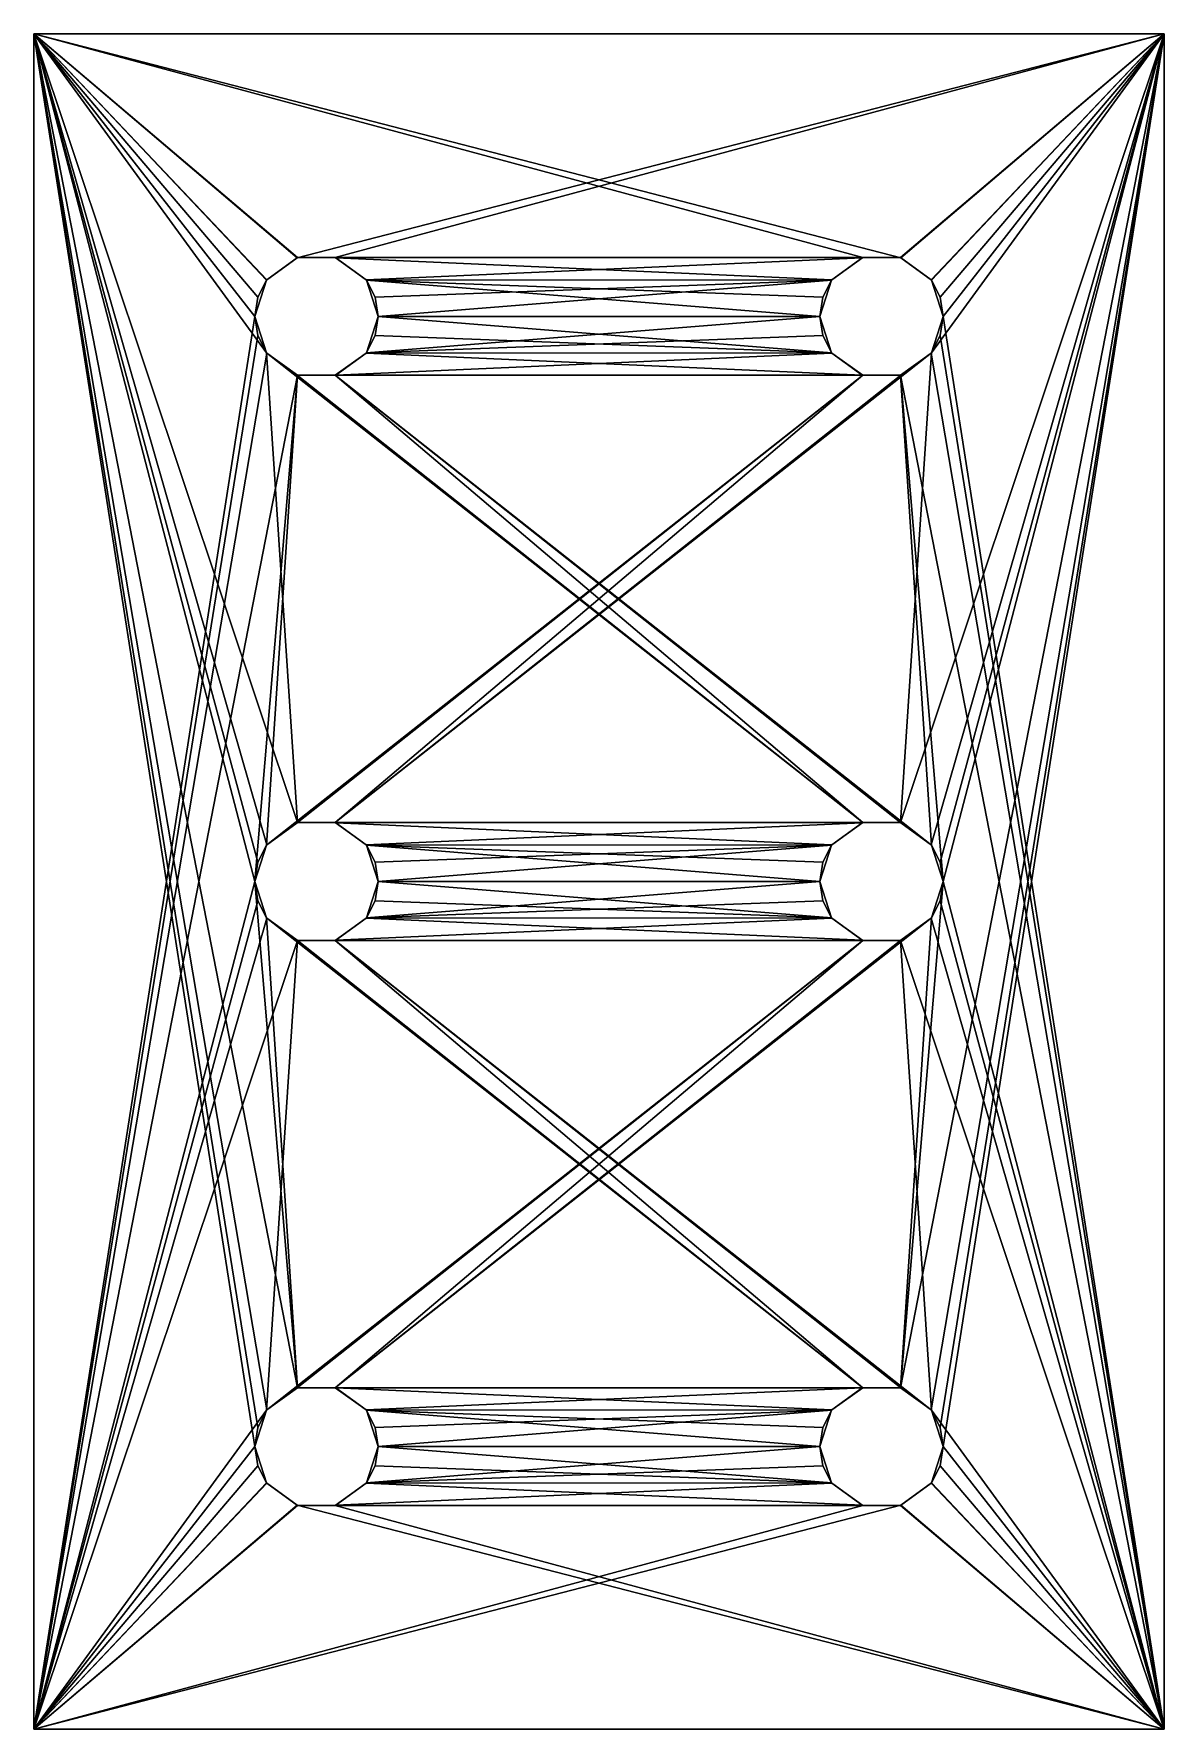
# Model space of a CAD drawing. Header units: inches. Extents: x -1.5 to 1.5, y 0 to 4.5.
import ezdxf

# ---------------------------------------------------------------- set-up
doc = ezdxf.new("R2010")
doc.units = ezdxf.units.IN
doc.header["$LTSCALE"] = 65.185185
doc.header["$MEASUREMENT"] = 0
for name, color, linetype in [('1', 7, 'CONTINUOUS'), ('10', 7, 'CONTINUOUS'), ('11', 7, 'CONTINUOUS'), ('12', 7, 'CONTINUOUS'), ('13', 7, 'CONTINUOUS'), ('14', 7, 'CONTINUOUS'), ('15', 7, 'CONTINUOUS'), ('16', 7, 'CONTINUOUS'), ('17', 7, 'CONTINUOUS'), ('18', 7, 'CONTINUOUS'), ('2', 7, 'CONTINUOUS'), ('3', 7, 'CONTINUOUS'), ('4', 7, 'CONTINUOUS'), ('5', 7, 'CONTINUOUS'), ('6', 7, 'CONTINUOUS'), ('7', 7, 'CONTINUOUS'), ('8', 7, 'CONTINUOUS'), ('9', 7, 'CONTINUOUS')]:
    doc.layers.add(name, color=color, linetype=linetype)

msp = doc.modelspace()

# ---------------------------------------------------------------- linework, layer by layer
at = {"layer": '1', "color": 7, "linetype": 'CONTINUOUS', "true_color": 0xbfbfbf}
for points in [[(1.5, 4.5), (-1.5, 4.5), (1.5, 4.5, 0.25), (1.5, 4.5)], [(1.5, 4.5, 0.25), (-1.5, 4.5), (-1.5, 4.5, 0.25), (1.5, 4.5, 0.25)]]:
    msp.add_3dface(points, dxfattribs=at)
at = {"layer": '10', "color": 7, "linetype": 'CONTINUOUS', "true_color": 0xbfbfbf}
for points in [[(-0.8821, 0.8472), (-0.8011, 0.9058, 0.25), (-0.8825, 0.8466, 0.25), (-0.8821, 0.8472)], [(-0.8821, 0.8472), (-0.7999, 0.9062), (-0.8011, 0.9058, 0.25), (-0.8821, 0.8472)], [(-0.7999, 0.9062), (-0.7001, 0.9062, 0.25), (-0.8011, 0.9058, 0.25), (-0.7999, 0.9062)], [(-0.7999, 0.9062), (-0.6989, 0.9058), (-0.7001, 0.9062, 0.25), (-0.7999, 0.9062)], [(-0.6989, 0.9058), (-0.6179, 0.8472, 0.25), (-0.7001, 0.9062, 0.25), (-0.6989, 0.9058)], [(-0.6989, 0.9058), (-0.6175, 0.8466), (-0.6179, 0.8472, 0.25), (-0.6989, 0.9058)], [(-0.9058, 0.801), (-0.8825, 0.8466, 0.25), (-0.914, 0.75, 0.25), (-0.9058, 0.801)], [(-0.9058, 0.801), (-0.8821, 0.8472), (-0.8825, 0.8466, 0.25), (-0.9058, 0.801)], [(-0.6175, 0.8466), (-0.5942, 0.801, 0.25), (-0.6179, 0.8472, 0.25), (-0.6175, 0.8466)], [(-0.6175, 0.8466), (-0.586, 0.75), (-0.5942, 0.801, 0.25), (-0.6175, 0.8466)], [(-0.914, 0.75), (-0.9058, 0.801), (-0.914, 0.75, 0.25), (-0.914, 0.75)], [(-0.586, 0.75), (-0.586, 0.75, 0.25), (-0.5942, 0.801, 0.25), (-0.586, 0.75)]]:
    msp.add_3dface(points, dxfattribs=at)
at = {"layer": '11', "color": 7, "linetype": 'CONTINUOUS', "true_color": 0xbfbfbf}
for points in [[(-0.8825, 0.6534), (-0.914, 0.75), (-0.9058, 0.699, 0.25), (-0.8825, 0.6534)], [(-0.914, 0.75), (-0.914, 0.75, 0.25), (-0.9058, 0.699, 0.25), (-0.914, 0.75)], [(-0.586, 0.75, 0.25), (-0.5942, 0.699), (-0.6175, 0.6534, 0.25), (-0.586, 0.75, 0.25)], [(-0.586, 0.75), (-0.5942, 0.699), (-0.586, 0.75, 0.25), (-0.586, 0.75)], [(-0.8825, 0.6534), (-0.9058, 0.699, 0.25), (-0.8821, 0.6528, 0.25), (-0.8825, 0.6534)], [(-0.5942, 0.699), (-0.6179, 0.6528), (-0.6175, 0.6534, 0.25), (-0.5942, 0.699)], [(-0.8011, 0.5942), (-0.8825, 0.6534), (-0.8821, 0.6528, 0.25), (-0.8011, 0.5942)], [(-0.8011, 0.5942), (-0.8821, 0.6528, 0.25), (-0.7999, 0.5938, 0.25), (-0.8011, 0.5942)], [(-0.6179, 0.6528), (-0.7001, 0.5938), (-0.6989, 0.5942, 0.25), (-0.6179, 0.6528)], [(-0.6179, 0.6528), (-0.6989, 0.5942, 0.25), (-0.6175, 0.6534, 0.25), (-0.6179, 0.6528)], [(-0.7001, 0.5938), (-0.8011, 0.5942), (-0.7999, 0.5938, 0.25), (-0.7001, 0.5938)], [(-0.7001, 0.5938), (-0.7999, 0.5938, 0.25), (-0.6989, 0.5942, 0.25), (-0.7001, 0.5938)]]:
    msp.add_3dface(points, dxfattribs=at)
at = {"layer": '12', "color": 7, "linetype": 'CONTINUOUS', "true_color": 0xbfbfbf}
for points in [[(-0.8821, 2.3472), (-0.8011, 2.4058, 0.25), (-0.8825, 2.3466, 0.25), (-0.8821, 2.3472)], [(-0.8821, 2.3472), (-0.7999, 2.4062), (-0.8011, 2.4058, 0.25), (-0.8821, 2.3472)], [(-0.7999, 2.4062), (-0.7001, 2.4062, 0.25), (-0.8011, 2.4058, 0.25), (-0.7999, 2.4062)], [(-0.7999, 2.4062), (-0.6989, 2.4058), (-0.7001, 2.4062, 0.25), (-0.7999, 2.4062)], [(-0.6989, 2.4058), (-0.6179, 2.3472, 0.25), (-0.7001, 2.4062, 0.25), (-0.6989, 2.4058)], [(-0.6989, 2.4058), (-0.6175, 2.3466), (-0.6179, 2.3472, 0.25), (-0.6989, 2.4058)], [(-0.9058, 2.301), (-0.8825, 2.3466, 0.25), (-0.914, 2.25, 0.25), (-0.9058, 2.301)], [(-0.9058, 2.301), (-0.8821, 2.3472), (-0.8825, 2.3466, 0.25), (-0.9058, 2.301)], [(-0.6175, 2.3466), (-0.5942, 2.301, 0.25), (-0.6179, 2.3472, 0.25), (-0.6175, 2.3466)], [(-0.6175, 2.3466), (-0.586, 2.25), (-0.5942, 2.301, 0.25), (-0.6175, 2.3466)], [(-0.914, 2.25), (-0.9058, 2.301), (-0.914, 2.25, 0.25), (-0.914, 2.25)], [(-0.586, 2.25), (-0.586, 2.25, 0.25), (-0.5942, 2.301, 0.25), (-0.586, 2.25)]]:
    msp.add_3dface(points, dxfattribs=at)
at = {"layer": '13', "color": 7, "linetype": 'CONTINUOUS', "true_color": 0xbfbfbf}
for points in [[(-0.8825, 2.1534), (-0.914, 2.25), (-0.9058, 2.199, 0.25), (-0.8825, 2.1534)], [(-0.914, 2.25), (-0.914, 2.25, 0.25), (-0.9058, 2.199, 0.25), (-0.914, 2.25)], [(-0.586, 2.25, 0.25), (-0.5942, 2.199), (-0.6175, 2.1534, 0.25), (-0.586, 2.25, 0.25)], [(-0.586, 2.25), (-0.5942, 2.199), (-0.586, 2.25, 0.25), (-0.586, 2.25)], [(-0.8825, 2.1534), (-0.9058, 2.199, 0.25), (-0.8821, 2.1528, 0.25), (-0.8825, 2.1534)], [(-0.5942, 2.199), (-0.6179, 2.1528), (-0.6175, 2.1534, 0.25), (-0.5942, 2.199)], [(-0.8011, 2.0942), (-0.8825, 2.1534), (-0.8821, 2.1528, 0.25), (-0.8011, 2.0942)], [(-0.8011, 2.0942), (-0.8821, 2.1528, 0.25), (-0.7999, 2.0938, 0.25), (-0.8011, 2.0942)], [(-0.6179, 2.1528), (-0.7001, 2.0938), (-0.6989, 2.0942, 0.25), (-0.6179, 2.1528)], [(-0.6179, 2.1528), (-0.6989, 2.0942, 0.25), (-0.6175, 2.1534, 0.25), (-0.6179, 2.1528)], [(-0.7001, 2.0938), (-0.8011, 2.0942), (-0.7999, 2.0938, 0.25), (-0.7001, 2.0938)], [(-0.7001, 2.0938), (-0.7999, 2.0938, 0.25), (-0.6989, 2.0942, 0.25), (-0.7001, 2.0938)]]:
    msp.add_3dface(points, dxfattribs=at)
at = {"layer": '14', "color": 7, "linetype": 'CONTINUOUS', "true_color": 0xbfbfbf}
for points in [[(-0.8825, 3.8466, 0.25), (-0.8821, 3.8472), (-0.8011, 3.9058, 0.25), (-0.8825, 3.8466, 0.25)], [(-0.8821, 3.8472), (-0.7999, 3.9062), (-0.8011, 3.9058, 0.25), (-0.8821, 3.8472)], [(-0.8011, 3.9058, 0.25), (-0.7999, 3.9062), (-0.7001, 3.9062, 0.25), (-0.8011, 3.9058, 0.25)], [(-0.7999, 3.9062), (-0.6989, 3.9058), (-0.7001, 3.9062, 0.25), (-0.7999, 3.9062)], [(-0.7001, 3.9062, 0.25), (-0.6989, 3.9058), (-0.6179, 3.8472, 0.25), (-0.7001, 3.9062, 0.25)], [(-0.6989, 3.9058), (-0.6175, 3.8466), (-0.6179, 3.8472, 0.25), (-0.6989, 3.9058)], [(-0.914, 3.75, 0.25), (-0.9058, 3.801), (-0.8825, 3.8466, 0.25), (-0.914, 3.75, 0.25)], [(-0.9058, 3.801), (-0.8821, 3.8472), (-0.8825, 3.8466, 0.25), (-0.9058, 3.801)], [(-0.6179, 3.8472, 0.25), (-0.6175, 3.8466), (-0.5942, 3.801, 0.25), (-0.6179, 3.8472, 0.25)], [(-0.6175, 3.8466), (-0.586, 3.75), (-0.5942, 3.801, 0.25), (-0.6175, 3.8466)], [(-0.914, 3.75), (-0.9058, 3.801), (-0.914, 3.75, 0.25), (-0.914, 3.75)], [(-0.5942, 3.801, 0.25), (-0.586, 3.75), (-0.586, 3.75, 0.25), (-0.5942, 3.801, 0.25)]]:
    msp.add_3dface(points, dxfattribs=at)
at = {"layer": '15', "color": 7, "linetype": 'CONTINUOUS', "true_color": 0xbfbfbf}
for points in [[(-0.8825, 3.6534), (-0.914, 3.75), (-0.9058, 3.699, 0.25), (-0.8825, 3.6534)], [(-0.914, 3.75), (-0.914, 3.75, 0.25), (-0.9058, 3.699, 0.25), (-0.914, 3.75)], [(-0.586, 3.75, 0.25), (-0.5942, 3.699), (-0.6175, 3.6534, 0.25), (-0.586, 3.75, 0.25)], [(-0.586, 3.75), (-0.5942, 3.699), (-0.586, 3.75, 0.25), (-0.586, 3.75)], [(-0.8825, 3.6534), (-0.9058, 3.699, 0.25), (-0.8821, 3.6528, 0.25), (-0.8825, 3.6534)], [(-0.5942, 3.699), (-0.6179, 3.6528), (-0.6175, 3.6534, 0.25), (-0.5942, 3.699)], [(-0.8011, 3.5942), (-0.8825, 3.6534), (-0.8821, 3.6528, 0.25), (-0.8011, 3.5942)], [(-0.8011, 3.5942), (-0.8821, 3.6528, 0.25), (-0.7999, 3.5938, 0.25), (-0.8011, 3.5942)], [(-0.6179, 3.6528), (-0.7001, 3.5938), (-0.6989, 3.5942, 0.25), (-0.6179, 3.6528)], [(-0.6179, 3.6528), (-0.6989, 3.5942, 0.25), (-0.6175, 3.6534, 0.25), (-0.6179, 3.6528)], [(-0.7001, 3.5938), (-0.8011, 3.5942), (-0.7999, 3.5938, 0.25), (-0.7001, 3.5938)], [(-0.7001, 3.5938), (-0.7999, 3.5938, 0.25), (-0.6989, 3.5942, 0.25), (-0.7001, 3.5938)]]:
    msp.add_3dface(points, dxfattribs=at)
at = {"layer": '16', "color": 7, "linetype": 'CONTINUOUS', "true_color": 0xbfbfbf}
for points in [[(1.5, 4.5), (1.5, 4.5, 0.25), (1.5, 0, 0.25), (1.5, 4.5)], [(1.5, 0), (1.5, 4.5), (1.5, 0, 0.25), (1.5, 0)]]:
    msp.add_3dface(points, dxfattribs=at)
at = {"layer": '17', "color": 7, "linetype": 'CONTINUOUS', "true_color": 0xbfbfbf}
for points in [[(1.5, 4.5, 0.25), (-1.5, 4.5, 0.25), (-0.8011, 3.9058, 0.25), (1.5, 4.5, 0.25)], [(-1.5, 4.5, 0.25), (-0.914, 3.75, 0.25), (-0.8825, 3.8466, 0.25), (-1.5, 4.5, 0.25)], [(-0.914, 3.75, 0.25), (-1.5, 4.5, 0.25), (-1.5, 0, 0.25), (-0.914, 3.75, 0.25)], [(-1.5, 4.5, 0.25), (-0.8825, 3.8466, 0.25), (-0.8011, 3.9058, 0.25), (-1.5, 4.5, 0.25)], [(1.5, 4.5, 0.25), (-0.8011, 3.9058, 0.25), (-0.7001, 3.9062, 0.25), (1.5, 4.5, 0.25)], [(1.5, 4.5, 0.25), (-0.7001, 3.9062, 0.25), (0.7999, 3.9062, 0.25), (1.5, 4.5, 0.25)], [(0.8821, 3.8472, 0.25), (1.5, 4.5, 0.25), (0.7999, 3.9062, 0.25), (0.8821, 3.8472, 0.25)], [(1.5, 4.5, 0.25), (0.8825, 3.6534, 0.25), (0.7999, 2.4062, 0.25), (1.5, 4.5, 0.25)], [(1.5, 4.5, 0.25), (0.914, 2.25, 0.25), (0.7999, 0.9062, 0.25), (1.5, 4.5, 0.25)], [(0.8821, 2.3472, 0.25), (1.5, 4.5, 0.25), (0.7999, 2.4062, 0.25), (0.8821, 2.3472, 0.25)], [(0.8821, 0.8472, 0.25), (1.5, 4.5, 0.25), (0.7999, 0.9062, 0.25), (0.8821, 0.8472, 0.25)], [(0.9058, 3.801, 0.25), (1.5, 4.5, 0.25), (0.8821, 3.8472, 0.25), (0.9058, 3.801, 0.25)], [(0.9058, 2.301, 0.25), (1.5, 4.5, 0.25), (0.8821, 2.3472, 0.25), (0.9058, 2.301, 0.25)], [(0.9058, 0.801, 0.25), (1.5, 4.5, 0.25), (0.8821, 0.8472, 0.25), (0.9058, 0.801, 0.25)], [(1.5, 4.5, 0.25), (0.914, 3.75, 0.25), (0.8825, 3.6534, 0.25), (1.5, 4.5, 0.25)], [(0.914, 3.75, 0.25), (1.5, 4.5, 0.25), (0.9058, 3.801, 0.25), (0.914, 3.75, 0.25)], [(0.914, 2.25, 0.25), (1.5, 4.5, 0.25), (0.9058, 2.301, 0.25), (0.914, 2.25, 0.25)], [(0.914, 0.75, 0.25), (1.5, 4.5, 0.25), (0.9058, 0.801, 0.25), (0.914, 0.75, 0.25)], [(1.5, 4.5, 0.25), (0.914, 0.75, 0.25), (1.5, 0, 0.25), (1.5, 4.5, 0.25)], [(-0.7001, 3.9062, 0.25), (-0.6179, 3.8472, 0.25), (0.6989, 3.9058, 0.25), (-0.7001, 3.9062, 0.25)], [(0.7999, 3.9062, 0.25), (-0.7001, 3.9062, 0.25), (0.6989, 3.9058, 0.25), (0.7999, 3.9062, 0.25)], [(0.6989, 3.9058, 0.25), (-0.6179, 3.8472, 0.25), (0.6175, 3.8466, 0.25), (0.6989, 3.9058, 0.25)], [(-0.6179, 3.8472, 0.25), (-0.5942, 3.801, 0.25), (0.6175, 3.8466, 0.25), (-0.6179, 3.8472, 0.25)], [(-0.5942, 3.801, 0.25), (-0.586, 3.75, 0.25), (0.6175, 3.8466, 0.25), (-0.5942, 3.801, 0.25)], [(0.6175, 3.8466, 0.25), (-0.586, 3.75, 0.25), (0.586, 3.75, 0.25), (0.6175, 3.8466, 0.25)], [(-0.9058, 3.699, 0.25), (-0.914, 3.75, 0.25), (-1.5, 0, 0.25), (-0.9058, 3.699, 0.25)], [(-0.586, 3.75, 0.25), (-0.6175, 3.6534, 0.25), (0.586, 3.75, 0.25), (-0.586, 3.75, 0.25)], [(0.586, 3.75, 0.25), (-0.6175, 3.6534, 0.25), (0.5942, 3.699, 0.25), (0.586, 3.75, 0.25)], [(-0.8821, 3.6528, 0.25), (-0.9058, 3.699, 0.25), (-1.5, 0, 0.25), (-0.8821, 3.6528, 0.25)], [(0.5942, 3.699, 0.25), (-0.6175, 3.6534, 0.25), (0.6179, 3.6528, 0.25), (0.5942, 3.699, 0.25)], [(-0.7999, 3.5938, 0.25), (-0.8821, 3.6528, 0.25), (-1.5, 0, 0.25), (-0.7999, 3.5938, 0.25)], [(0.8011, 3.5942, 0.25), (-0.7001, 2.4062, 0.25), (0.8825, 3.6534, 0.25), (0.8011, 3.5942, 0.25)], [(0.8825, 3.6534, 0.25), (-0.7001, 2.4062, 0.25), (0.7999, 2.4062, 0.25), (0.8825, 3.6534, 0.25)], [(-0.6175, 3.6534, 0.25), (-0.6989, 3.5942, 0.25), (0.6179, 3.6528, 0.25), (-0.6175, 3.6534, 0.25)], [(0.6179, 3.6528, 0.25), (-0.6989, 3.5942, 0.25), (0.7001, 3.5938, 0.25), (0.6179, 3.6528, 0.25)], [(-0.914, 2.25, 0.25), (-0.7999, 3.5938, 0.25), (-1.5, 0, 0.25), (-0.914, 2.25, 0.25)], [(-0.8825, 2.3466, 0.25), (-0.7999, 3.5938, 0.25), (-0.914, 2.25, 0.25), (-0.8825, 2.3466, 0.25)], [(-0.7999, 3.5938, 0.25), (-0.8825, 2.3466, 0.25), (0.7001, 3.5938, 0.25), (-0.7999, 3.5938, 0.25)], [(-0.8825, 2.3466, 0.25), (-0.8011, 2.4058, 0.25), (0.7001, 3.5938, 0.25), (-0.8825, 2.3466, 0.25)], [(-0.8011, 2.4058, 0.25), (-0.7001, 2.4062, 0.25), (0.7001, 3.5938, 0.25), (-0.8011, 2.4058, 0.25)], [(-0.6989, 3.5942, 0.25), (-0.7999, 3.5938, 0.25), (0.7001, 3.5938, 0.25), (-0.6989, 3.5942, 0.25)], [(0.7001, 3.5938, 0.25), (-0.7001, 2.4062, 0.25), (0.8011, 3.5942, 0.25), (0.7001, 3.5938, 0.25)], [(-0.7001, 2.4062, 0.25), (-0.6179, 2.3472, 0.25), (0.6989, 2.4058, 0.25), (-0.7001, 2.4062, 0.25)], [(0.7999, 2.4062, 0.25), (-0.7001, 2.4062, 0.25), (0.6989, 2.4058, 0.25), (0.7999, 2.4062, 0.25)], [(0.6989, 2.4058, 0.25), (-0.6179, 2.3472, 0.25), (0.6175, 2.3466, 0.25), (0.6989, 2.4058, 0.25)], [(-0.6179, 2.3472, 0.25), (-0.5942, 2.301, 0.25), (0.6175, 2.3466, 0.25), (-0.6179, 2.3472, 0.25)], [(-0.5942, 2.301, 0.25), (-0.586, 2.25, 0.25), (0.6175, 2.3466, 0.25), (-0.5942, 2.301, 0.25)], [(0.6175, 2.3466, 0.25), (-0.586, 2.25, 0.25), (0.586, 2.25, 0.25), (0.6175, 2.3466, 0.25)], [(-0.9058, 2.199, 0.25), (-0.914, 2.25, 0.25), (-1.5, 0, 0.25), (-0.9058, 2.199, 0.25)], [(-0.586, 2.25, 0.25), (-0.6175, 2.1534, 0.25), (0.586, 2.25, 0.25), (-0.586, 2.25, 0.25)], [(0.586, 2.25, 0.25), (-0.6175, 2.1534, 0.25), (0.5942, 2.199, 0.25), (0.586, 2.25, 0.25)], [(0.914, 2.25, 0.25), (0.8825, 2.1534, 0.25), (0.7999, 0.9062, 0.25), (0.914, 2.25, 0.25)], [(-0.8821, 2.1528, 0.25), (-0.9058, 2.199, 0.25), (-1.5, 0, 0.25), (-0.8821, 2.1528, 0.25)], [(0.5942, 2.199, 0.25), (-0.6175, 2.1534, 0.25), (0.6179, 2.1528, 0.25), (0.5942, 2.199, 0.25)], [(-0.7999, 2.0938, 0.25), (-0.8821, 2.1528, 0.25), (-1.5, 0, 0.25), (-0.7999, 2.0938, 0.25)], [(0.8011, 2.0942, 0.25), (-0.7001, 0.9062, 0.25), (0.8825, 2.1534, 0.25), (0.8011, 2.0942, 0.25)], [(0.8825, 2.1534, 0.25), (-0.7001, 0.9062, 0.25), (0.7999, 0.9062, 0.25), (0.8825, 2.1534, 0.25)], [(-0.6175, 2.1534, 0.25), (-0.6989, 2.0942, 0.25), (0.6179, 2.1528, 0.25), (-0.6175, 2.1534, 0.25)], [(0.6179, 2.1528, 0.25), (-0.6989, 2.0942, 0.25), (0.7001, 2.0938, 0.25), (0.6179, 2.1528, 0.25)], [(-0.8825, 0.8466, 0.25), (-0.7999, 2.0938, 0.25), (-1.5, 0, 0.25), (-0.8825, 0.8466, 0.25)], [(-0.7999, 2.0938, 0.25), (-0.8825, 0.8466, 0.25), (0.7001, 2.0938, 0.25), (-0.7999, 2.0938, 0.25)], [(-0.8825, 0.8466, 0.25), (-0.8011, 0.9058, 0.25), (0.7001, 2.0938, 0.25), (-0.8825, 0.8466, 0.25)], [(-0.8011, 0.9058, 0.25), (-0.7001, 0.9062, 0.25), (0.7001, 2.0938, 0.25), (-0.8011, 0.9058, 0.25)], [(-0.6989, 2.0942, 0.25), (-0.7999, 2.0938, 0.25), (0.7001, 2.0938, 0.25), (-0.6989, 2.0942, 0.25)], [(0.7001, 2.0938, 0.25), (-0.7001, 0.9062, 0.25), (0.8011, 2.0942, 0.25), (0.7001, 2.0938, 0.25)], [(-0.7001, 0.9062, 0.25), (-0.6179, 0.8472, 0.25), (0.6989, 0.9058, 0.25), (-0.7001, 0.9062, 0.25)], [(0.7999, 0.9062, 0.25), (-0.7001, 0.9062, 0.25), (0.6989, 0.9058, 0.25), (0.7999, 0.9062, 0.25)], [(0.6989, 0.9058, 0.25), (-0.6179, 0.8472, 0.25), (0.6175, 0.8466, 0.25), (0.6989, 0.9058, 0.25)], [(-0.914, 0.75, 0.25), (-0.8825, 0.8466, 0.25), (-1.5, 0, 0.25), (-0.914, 0.75, 0.25)], [(-0.6179, 0.8472, 0.25), (-0.5942, 0.801, 0.25), (0.6175, 0.8466, 0.25), (-0.6179, 0.8472, 0.25)], [(-0.5942, 0.801, 0.25), (-0.586, 0.75, 0.25), (0.6175, 0.8466, 0.25), (-0.5942, 0.801, 0.25)], [(0.6175, 0.8466, 0.25), (-0.586, 0.75, 0.25), (0.586, 0.75, 0.25), (0.6175, 0.8466, 0.25)], [(-0.9058, 0.699, 0.25), (-0.914, 0.75, 0.25), (-1.5, 0, 0.25), (-0.9058, 0.699, 0.25)], [(-0.586, 0.75, 0.25), (-0.6175, 0.6534, 0.25), (0.586, 0.75, 0.25), (-0.586, 0.75, 0.25)], [(0.586, 0.75, 0.25), (-0.6175, 0.6534, 0.25), (0.5942, 0.699, 0.25), (0.586, 0.75, 0.25)], [(0.914, 0.75, 0.25), (0.8825, 0.6534, 0.25), (1.5, 0, 0.25), (0.914, 0.75, 0.25)], [(-0.8821, 0.6528, 0.25), (-0.9058, 0.699, 0.25), (-1.5, 0, 0.25), (-0.8821, 0.6528, 0.25)], [(0.5942, 0.699, 0.25), (-0.6175, 0.6534, 0.25), (0.6179, 0.6528, 0.25), (0.5942, 0.699, 0.25)], [(-0.7999, 0.5938, 0.25), (-0.8821, 0.6528, 0.25), (-1.5, 0, 0.25), (-0.7999, 0.5938, 0.25)], [(-0.6175, 0.6534, 0.25), (-0.6989, 0.5942, 0.25), (0.6179, 0.6528, 0.25), (-0.6175, 0.6534, 0.25)], [(0.6179, 0.6528, 0.25), (-0.6989, 0.5942, 0.25), (0.7001, 0.5938, 0.25), (0.6179, 0.6528, 0.25)], [(0.8825, 0.6534, 0.25), (0.8011, 0.5942, 0.25), (1.5, 0, 0.25), (0.8825, 0.6534, 0.25)], [(0.8011, 0.5942, 0.25), (0.7001, 0.5938, 0.25), (-1.5, 0, 0.25), (0.8011, 0.5942, 0.25)], [(1.5, 0, 0.25), (0.8011, 0.5942, 0.25), (-1.5, 0, 0.25), (1.5, 0, 0.25)], [(0.7001, 0.5938, 0.25), (-0.7999, 0.5938, 0.25), (-1.5, 0, 0.25), (0.7001, 0.5938, 0.25)], [(-0.6989, 0.5942, 0.25), (-0.7999, 0.5938, 0.25), (0.7001, 0.5938, 0.25), (-0.6989, 0.5942, 0.25)]]:
    msp.add_3dface(points, dxfattribs=at)
at = {"layer": '18', "color": 7, "linetype": 'CONTINUOUS', "true_color": 0xbfbfbf}
for points in [[(-1.5, 4.5), (1.5, 4.5), (0.8011, 3.9058), (-1.5, 4.5)], [(-0.8825, 3.6534), (-1.5, 4.5), (-0.914, 3.75), (-0.8825, 3.6534)], [(-1.5, 4.5), (-0.8825, 3.6534), (-0.7999, 2.4062), (-1.5, 4.5)], [(-0.914, 3.75), (-1.5, 4.5), (-0.9058, 3.801), (-0.914, 3.75)], [(-0.9058, 3.801), (-1.5, 4.5), (-0.8821, 3.8472), (-0.9058, 3.801)], [(-0.8821, 3.8472), (-1.5, 4.5), (-0.7999, 3.9062), (-0.8821, 3.8472)], [(-0.7999, 3.9062), (-1.5, 4.5), (0.7001, 3.9062), (-0.7999, 3.9062)], [(-0.914, 2.25), (-1.5, 4.5), (-0.9058, 2.301), (-0.914, 2.25)], [(-1.5, 4.5), (-0.914, 2.25), (-0.7999, 0.9062), (-1.5, 4.5)], [(-0.9058, 2.301), (-1.5, 4.5), (-0.8821, 2.3472), (-0.9058, 2.301)], [(-0.8821, 2.3472), (-1.5, 4.5), (-0.7999, 2.4062), (-0.8821, 2.3472)], [(-0.914, 0.75), (-1.5, 4.5), (-0.9058, 0.801), (-0.914, 0.75)], [(-1.5, 4.5), (-0.914, 0.75), (-1.5, 0), (-1.5, 4.5)], [(-0.9058, 0.801), (-1.5, 4.5), (-0.8821, 0.8472), (-0.9058, 0.801)], [(-0.8821, 0.8472), (-1.5, 4.5), (-0.7999, 0.9062), (-0.8821, 0.8472)], [(0.7001, 3.9062), (-1.5, 4.5), (0.8011, 3.9058), (0.7001, 3.9062)], [(0.8011, 3.9058), (1.5, 4.5), (0.8825, 3.8466), (0.8011, 3.9058)], [(1.5, 4.5), (0.914, 3.75), (0.8825, 3.8466), (1.5, 4.5)], [(0.914, 3.75), (1.5, 4.5), (1.5, 0), (0.914, 3.75)], [(-0.6989, 3.9058), (-0.7999, 3.9062), (0.7001, 3.9062), (-0.6989, 3.9058)], [(0.6179, 3.8472), (-0.6989, 3.9058), (0.7001, 3.9062), (0.6179, 3.8472)], [(-0.6175, 3.8466), (-0.6989, 3.9058), (0.6179, 3.8472), (-0.6175, 3.8466)], [(0.5942, 3.801), (-0.6175, 3.8466), (0.6179, 3.8472), (0.5942, 3.801)], [(-0.586, 3.75), (-0.6175, 3.8466), (0.586, 3.75), (-0.586, 3.75)], [(0.586, 3.75), (-0.6175, 3.8466), (0.5942, 3.801), (0.586, 3.75)], [(-0.5942, 3.699), (-0.586, 3.75), (0.6175, 3.6534), (-0.5942, 3.699)], [(0.6175, 3.6534), (-0.586, 3.75), (0.586, 3.75), (0.6175, 3.6534)], [(0.9058, 3.699), (0.914, 3.75), (1.5, 0), (0.9058, 3.699)], [(-0.6179, 3.6528), (-0.5942, 3.699), (0.6175, 3.6534), (-0.6179, 3.6528)], [(0.8821, 3.6528), (0.9058, 3.699), (1.5, 0), (0.8821, 3.6528)], [(-0.8825, 3.6534), (-0.8011, 3.5942), (0.7001, 2.4062), (-0.8825, 3.6534)], [(-0.7999, 2.4062), (-0.8825, 3.6534), (0.7001, 2.4062), (-0.7999, 2.4062)], [(-0.7001, 3.5938), (-0.6179, 3.6528), (0.6989, 3.5942), (-0.7001, 3.5938)], [(0.6989, 3.5942), (-0.6179, 3.6528), (0.6175, 3.6534), (0.6989, 3.5942)], [(0.7999, 3.5938), (0.8821, 3.6528), (1.5, 0), (0.7999, 3.5938)], [(-0.8011, 3.5942), (-0.7001, 3.5938), (0.7001, 2.4062), (-0.8011, 3.5942)], [(0.7999, 3.5938), (-0.7001, 3.5938), (0.6989, 3.5942), (0.7999, 3.5938)], [(-0.7001, 3.5938), (0.7999, 3.5938), (0.8825, 2.3466), (-0.7001, 3.5938)], [(0.7001, 2.4062), (-0.7001, 3.5938), (0.8011, 2.4058), (0.7001, 2.4062)], [(0.8011, 2.4058), (-0.7001, 3.5938), (0.8825, 2.3466), (0.8011, 2.4058)], [(0.7999, 3.5938), (0.914, 2.25), (0.8825, 2.3466), (0.7999, 3.5938)], [(0.914, 2.25), (0.7999, 3.5938), (1.5, 0), (0.914, 2.25)], [(-0.6989, 2.4058), (-0.7999, 2.4062), (0.7001, 2.4062), (-0.6989, 2.4058)], [(0.6179, 2.3472), (-0.6989, 2.4058), (0.7001, 2.4062), (0.6179, 2.3472)], [(-0.6175, 2.3466), (-0.6989, 2.4058), (0.6179, 2.3472), (-0.6175, 2.3466)], [(0.5942, 2.301), (-0.6175, 2.3466), (0.6179, 2.3472), (0.5942, 2.301)], [(-0.586, 2.25), (-0.6175, 2.3466), (0.586, 2.25), (-0.586, 2.25)], [(0.586, 2.25), (-0.6175, 2.3466), (0.5942, 2.301), (0.586, 2.25)], [(-0.914, 2.25), (-0.8825, 2.1534), (-0.7999, 0.9062), (-0.914, 2.25)], [(-0.5942, 2.199), (-0.586, 2.25), (0.6175, 2.1534), (-0.5942, 2.199)], [(0.6175, 2.1534), (-0.586, 2.25), (0.586, 2.25), (0.6175, 2.1534)], [(0.9058, 2.199), (0.914, 2.25), (1.5, 0), (0.9058, 2.199)], [(-0.6179, 2.1528), (-0.5942, 2.199), (0.6175, 2.1534), (-0.6179, 2.1528)], [(0.8821, 2.1528), (0.9058, 2.199), (1.5, 0), (0.8821, 2.1528)], [(-0.8825, 2.1534), (-0.8011, 2.0942), (0.7001, 0.9062), (-0.8825, 2.1534)], [(-0.7999, 0.9062), (-0.8825, 2.1534), (0.7001, 0.9062), (-0.7999, 0.9062)], [(-0.7001, 2.0938), (-0.6179, 2.1528), (0.6989, 2.0942), (-0.7001, 2.0938)], [(0.6989, 2.0942), (-0.6179, 2.1528), (0.6175, 2.1534), (0.6989, 2.0942)], [(0.7999, 2.0938), (0.8821, 2.1528), (1.5, 0), (0.7999, 2.0938)], [(-0.8011, 2.0942), (-0.7001, 2.0938), (0.7001, 0.9062), (-0.8011, 2.0942)], [(0.7999, 2.0938), (-0.7001, 2.0938), (0.6989, 2.0942), (0.7999, 2.0938)], [(-0.7001, 2.0938), (0.7999, 2.0938), (0.8825, 0.8466), (-0.7001, 2.0938)], [(0.7001, 0.9062), (-0.7001, 2.0938), (0.8011, 0.9058), (0.7001, 0.9062)], [(0.8011, 0.9058), (-0.7001, 2.0938), (0.8825, 0.8466), (0.8011, 0.9058)], [(0.8825, 0.8466), (0.7999, 2.0938), (1.5, 0), (0.8825, 0.8466)], [(-0.6989, 0.9058), (-0.7999, 0.9062), (0.7001, 0.9062), (-0.6989, 0.9058)], [(0.6179, 0.8472), (-0.6989, 0.9058), (0.7001, 0.9062), (0.6179, 0.8472)], [(-0.6175, 0.8466), (-0.6989, 0.9058), (0.6179, 0.8472), (-0.6175, 0.8466)], [(0.5942, 0.801), (-0.6175, 0.8466), (0.6179, 0.8472), (0.5942, 0.801)], [(-0.586, 0.75), (-0.6175, 0.8466), (0.586, 0.75), (-0.586, 0.75)], [(0.586, 0.75), (-0.6175, 0.8466), (0.5942, 0.801), (0.586, 0.75)], [(0.914, 0.75), (0.8825, 0.8466), (1.5, 0), (0.914, 0.75)], [(-0.914, 0.75), (-0.8825, 0.6534), (-1.5, 0), (-0.914, 0.75)], [(-0.5942, 0.699), (-0.586, 0.75), (0.6175, 0.6534), (-0.5942, 0.699)], [(0.6175, 0.6534), (-0.586, 0.75), (0.586, 0.75), (0.6175, 0.6534)], [(0.9058, 0.699), (0.914, 0.75), (1.5, 0), (0.9058, 0.699)], [(-0.6179, 0.6528), (-0.5942, 0.699), (0.6175, 0.6534), (-0.6179, 0.6528)], [(0.8821, 0.6528), (0.9058, 0.699), (1.5, 0), (0.8821, 0.6528)], [(-0.8825, 0.6534), (-0.8011, 0.5942), (-1.5, 0), (-0.8825, 0.6534)], [(-0.7001, 0.5938), (-0.6179, 0.6528), (0.6989, 0.5942), (-0.7001, 0.5938)], [(0.6989, 0.5942), (-0.6179, 0.6528), (0.6175, 0.6534), (0.6989, 0.5942)], [(0.7999, 0.5938), (0.8821, 0.6528), (1.5, 0), (0.7999, 0.5938)], [(-1.5, 0), (-0.8011, 0.5942), (1.5, 0), (-1.5, 0)], [(-0.8011, 0.5942), (-0.7001, 0.5938), (1.5, 0), (-0.8011, 0.5942)], [(0.7999, 0.5938), (-0.7001, 0.5938), (0.6989, 0.5942), (0.7999, 0.5938)], [(-0.7001, 0.5938), (0.7999, 0.5938), (1.5, 0), (-0.7001, 0.5938)]]:
    msp.add_3dface(points, dxfattribs=at)
at = {"layer": '2', "color": 7, "linetype": 'CONTINUOUS', "true_color": 0xbfbfbf}
for points in [[(-1.5, 4.5, 0.25), (-1.5, 4.5), (-1.5, 0), (-1.5, 4.5, 0.25)], [(-1.5, 4.5, 0.25), (-1.5, 0), (-1.5, 0, 0.25), (-1.5, 4.5, 0.25)]]:
    msp.add_3dface(points, dxfattribs=at)
at = {"layer": '3', "color": 7, "linetype": 'CONTINUOUS', "true_color": 0xbfbfbf}
for points in [[(-1.5, 0), (1.5, 0), (-1.5, 0, 0.25), (-1.5, 0)], [(1.5, 0), (1.5, 0, 0.25), (-1.5, 0, 0.25), (1.5, 0)]]:
    msp.add_3dface(points, dxfattribs=at)
at = {"layer": '4', "color": 7, "linetype": 'CONTINUOUS', "true_color": 0xbfbfbf}
for points in [[(0.6179, 0.8472), (0.6989, 0.9058, 0.25), (0.6175, 0.8466, 0.25), (0.6179, 0.8472)], [(0.6179, 0.8472), (0.7001, 0.9062), (0.6989, 0.9058, 0.25), (0.6179, 0.8472)], [(0.7001, 0.9062), (0.7999, 0.9062, 0.25), (0.6989, 0.9058, 0.25), (0.7001, 0.9062)], [(0.7001, 0.9062), (0.8011, 0.9058), (0.7999, 0.9062, 0.25), (0.7001, 0.9062)], [(0.8011, 0.9058), (0.8821, 0.8472, 0.25), (0.7999, 0.9062, 0.25), (0.8011, 0.9058)], [(0.8011, 0.9058), (0.8825, 0.8466), (0.8821, 0.8472, 0.25), (0.8011, 0.9058)], [(0.5942, 0.801), (0.6175, 0.8466, 0.25), (0.586, 0.75, 0.25), (0.5942, 0.801)], [(0.5942, 0.801), (0.6179, 0.8472), (0.6175, 0.8466, 0.25), (0.5942, 0.801)], [(0.8825, 0.8466), (0.9058, 0.801, 0.25), (0.8821, 0.8472, 0.25), (0.8825, 0.8466)], [(0.8825, 0.8466), (0.914, 0.75), (0.9058, 0.801, 0.25), (0.8825, 0.8466)], [(0.586, 0.75), (0.5942, 0.801), (0.586, 0.75, 0.25), (0.586, 0.75)], [(0.914, 0.75), (0.914, 0.75, 0.25), (0.9058, 0.801, 0.25), (0.914, 0.75)]]:
    msp.add_3dface(points, dxfattribs=at)
at = {"layer": '5', "color": 7, "linetype": 'CONTINUOUS', "true_color": 0xbfbfbf}
for points in [[(0.6175, 0.6534), (0.586, 0.75), (0.5942, 0.699, 0.25), (0.6175, 0.6534)], [(0.586, 0.75), (0.586, 0.75, 0.25), (0.5942, 0.699, 0.25), (0.586, 0.75)], [(0.914, 0.75, 0.25), (0.9058, 0.699), (0.8825, 0.6534, 0.25), (0.914, 0.75, 0.25)], [(0.914, 0.75), (0.9058, 0.699), (0.914, 0.75, 0.25), (0.914, 0.75)], [(0.6175, 0.6534), (0.5942, 0.699, 0.25), (0.6179, 0.6528, 0.25), (0.6175, 0.6534)], [(0.9058, 0.699), (0.8821, 0.6528), (0.8825, 0.6534, 0.25), (0.9058, 0.699)], [(0.6989, 0.5942), (0.6175, 0.6534), (0.6179, 0.6528, 0.25), (0.6989, 0.5942)], [(0.6989, 0.5942), (0.6179, 0.6528, 0.25), (0.7001, 0.5938, 0.25), (0.6989, 0.5942)], [(0.8821, 0.6528), (0.7999, 0.5938), (0.8011, 0.5942, 0.25), (0.8821, 0.6528)], [(0.8821, 0.6528), (0.8011, 0.5942, 0.25), (0.8825, 0.6534, 0.25), (0.8821, 0.6528)], [(0.7999, 0.5938), (0.6989, 0.5942), (0.7001, 0.5938, 0.25), (0.7999, 0.5938)], [(0.7999, 0.5938), (0.7001, 0.5938, 0.25), (0.8011, 0.5942, 0.25), (0.7999, 0.5938)]]:
    msp.add_3dface(points, dxfattribs=at)
at = {"layer": '6', "color": 7, "linetype": 'CONTINUOUS', "true_color": 0xbfbfbf}
for points in [[(0.6179, 2.3472), (0.6989, 2.4058, 0.25), (0.6175, 2.3466, 0.25), (0.6179, 2.3472)], [(0.6179, 2.3472), (0.7001, 2.4062), (0.6989, 2.4058, 0.25), (0.6179, 2.3472)], [(0.7001, 2.4062), (0.7999, 2.4062, 0.25), (0.6989, 2.4058, 0.25), (0.7001, 2.4062)], [(0.7001, 2.4062), (0.8011, 2.4058), (0.7999, 2.4062, 0.25), (0.7001, 2.4062)], [(0.8011, 2.4058), (0.8821, 2.3472, 0.25), (0.7999, 2.4062, 0.25), (0.8011, 2.4058)], [(0.8011, 2.4058), (0.8825, 2.3466), (0.8821, 2.3472, 0.25), (0.8011, 2.4058)], [(0.5942, 2.301), (0.6175, 2.3466, 0.25), (0.586, 2.25, 0.25), (0.5942, 2.301)], [(0.5942, 2.301), (0.6179, 2.3472), (0.6175, 2.3466, 0.25), (0.5942, 2.301)], [(0.8825, 2.3466), (0.9058, 2.301, 0.25), (0.8821, 2.3472, 0.25), (0.8825, 2.3466)], [(0.8825, 2.3466), (0.914, 2.25), (0.9058, 2.301, 0.25), (0.8825, 2.3466)], [(0.586, 2.25), (0.5942, 2.301), (0.586, 2.25, 0.25), (0.586, 2.25)], [(0.914, 2.25), (0.914, 2.25, 0.25), (0.9058, 2.301, 0.25), (0.914, 2.25)]]:
    msp.add_3dface(points, dxfattribs=at)
at = {"layer": '7', "color": 7, "linetype": 'CONTINUOUS', "true_color": 0xbfbfbf}
for points in [[(0.6175, 2.1534), (0.586, 2.25), (0.5942, 2.199, 0.25), (0.6175, 2.1534)], [(0.586, 2.25), (0.586, 2.25, 0.25), (0.5942, 2.199, 0.25), (0.586, 2.25)], [(0.914, 2.25, 0.25), (0.9058, 2.199), (0.8825, 2.1534, 0.25), (0.914, 2.25, 0.25)], [(0.914, 2.25), (0.9058, 2.199), (0.914, 2.25, 0.25), (0.914, 2.25)], [(0.6175, 2.1534), (0.5942, 2.199, 0.25), (0.6179, 2.1528, 0.25), (0.6175, 2.1534)], [(0.9058, 2.199), (0.8821, 2.1528), (0.8825, 2.1534, 0.25), (0.9058, 2.199)], [(0.6989, 2.0942), (0.6175, 2.1534), (0.6179, 2.1528, 0.25), (0.6989, 2.0942)], [(0.6989, 2.0942), (0.6179, 2.1528, 0.25), (0.7001, 2.0938, 0.25), (0.6989, 2.0942)], [(0.8821, 2.1528), (0.7999, 2.0938), (0.8011, 2.0942, 0.25), (0.8821, 2.1528)], [(0.8821, 2.1528), (0.8011, 2.0942, 0.25), (0.8825, 2.1534, 0.25), (0.8821, 2.1528)], [(0.7999, 2.0938), (0.6989, 2.0942), (0.7001, 2.0938, 0.25), (0.7999, 2.0938)], [(0.7999, 2.0938), (0.7001, 2.0938, 0.25), (0.8011, 2.0942, 0.25), (0.7999, 2.0938)]]:
    msp.add_3dface(points, dxfattribs=at)
at = {"layer": '8', "color": 7, "linetype": 'CONTINUOUS', "true_color": 0xbfbfbf}
for points in [[(0.6179, 3.8472), (0.6989, 3.9058, 0.25), (0.6175, 3.8466, 0.25), (0.6179, 3.8472)], [(0.6179, 3.8472), (0.7001, 3.9062), (0.6989, 3.9058, 0.25), (0.6179, 3.8472)], [(0.7001, 3.9062), (0.7999, 3.9062, 0.25), (0.6989, 3.9058, 0.25), (0.7001, 3.9062)], [(0.7001, 3.9062), (0.8011, 3.9058), (0.7999, 3.9062, 0.25), (0.7001, 3.9062)], [(0.8011, 3.9058), (0.8821, 3.8472, 0.25), (0.7999, 3.9062, 0.25), (0.8011, 3.9058)], [(0.8011, 3.9058), (0.8825, 3.8466), (0.8821, 3.8472, 0.25), (0.8011, 3.9058)], [(0.5942, 3.801), (0.6175, 3.8466, 0.25), (0.586, 3.75, 0.25), (0.5942, 3.801)], [(0.5942, 3.801), (0.6179, 3.8472), (0.6175, 3.8466, 0.25), (0.5942, 3.801)], [(0.8825, 3.8466), (0.9058, 3.801, 0.25), (0.8821, 3.8472, 0.25), (0.8825, 3.8466)], [(0.8825, 3.8466), (0.914, 3.75), (0.9058, 3.801, 0.25), (0.8825, 3.8466)], [(0.586, 3.75), (0.5942, 3.801), (0.586, 3.75, 0.25), (0.586, 3.75)], [(0.914, 3.75), (0.914, 3.75, 0.25), (0.9058, 3.801, 0.25), (0.914, 3.75)]]:
    msp.add_3dface(points, dxfattribs=at)
at = {"layer": '9', "color": 7, "linetype": 'CONTINUOUS', "true_color": 0xbfbfbf}
for points in [[(0.6175, 3.6534), (0.586, 3.75), (0.5942, 3.699, 0.25), (0.6175, 3.6534)], [(0.586, 3.75), (0.586, 3.75, 0.25), (0.5942, 3.699, 0.25), (0.586, 3.75)], [(0.914, 3.75, 0.25), (0.9058, 3.699), (0.8825, 3.6534, 0.25), (0.914, 3.75, 0.25)], [(0.914, 3.75), (0.9058, 3.699), (0.914, 3.75, 0.25), (0.914, 3.75)], [(0.6175, 3.6534), (0.5942, 3.699, 0.25), (0.6179, 3.6528, 0.25), (0.6175, 3.6534)], [(0.9058, 3.699), (0.8821, 3.6528), (0.8825, 3.6534, 0.25), (0.9058, 3.699)], [(0.6989, 3.5942), (0.6175, 3.6534), (0.6179, 3.6528, 0.25), (0.6989, 3.5942)], [(0.6989, 3.5942), (0.6179, 3.6528, 0.25), (0.7001, 3.5938, 0.25), (0.6989, 3.5942)], [(0.8821, 3.6528), (0.7999, 3.5938), (0.8011, 3.5942, 0.25), (0.8821, 3.6528)], [(0.8821, 3.6528), (0.8011, 3.5942, 0.25), (0.8825, 3.6534, 0.25), (0.8821, 3.6528)], [(0.7999, 3.5938), (0.6989, 3.5942), (0.7001, 3.5938, 0.25), (0.7999, 3.5938)], [(0.7999, 3.5938), (0.7001, 3.5938, 0.25), (0.8011, 3.5942, 0.25), (0.7999, 3.5938)]]:
    msp.add_3dface(points, dxfattribs=at)

doc.saveas('drawing.dxf')
